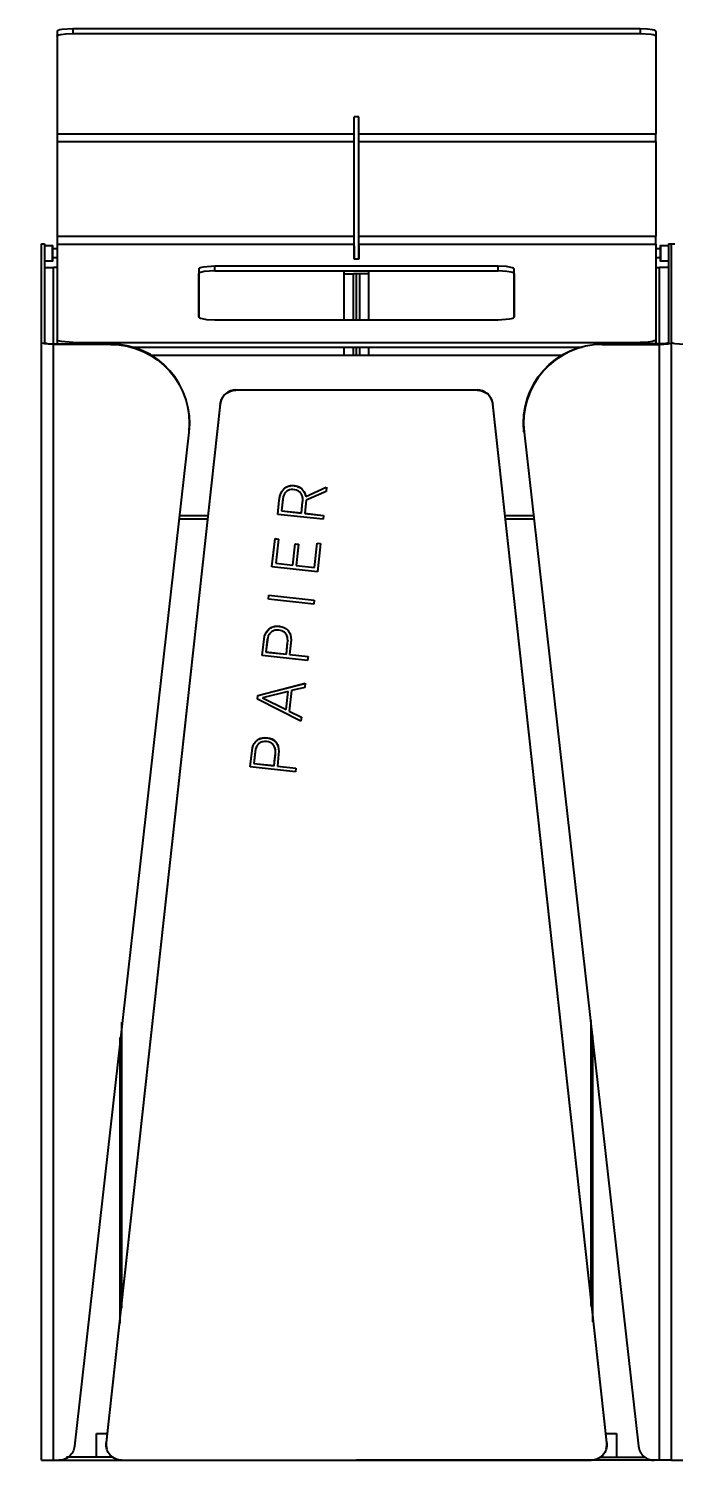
# Model space of a CAD drawing. Header units: millimetres. Extents: x 10782 to 23587, y 24555 to 29687.
# Drawn here: x 21208 to 21617, y 27633 to 28547 of the extents above; entities that cross this region are included whole.
import ezdxf

# ---------------------------------------------------------------- set-up
doc = ezdxf.new("R2010")
doc.units = ezdxf.units.MM
doc.header["$LTSCALE"] = 3
doc.layers.add('DomyÅ›lny', color=7, linetype='Continuous')
doc.styles.get("Standard").update_dxf_attribs({"font": 'arial.ttf'})
doc.dimstyles.new('MATEUSZ', dxfattribs={"dimtxt": 35, "dimasz": 16, "dimexe": 0.18, "dimexo": 0.0625, "dimgap": 0.09, "dimtad": 0, "dimdec": 0, "dimdsep": 46, "dimtxsty": 'Standard', "dimblk": 'DOT', "dimcen": 0.09, "dimse1": 1, "dimse2": 1, "dimadec": 0, "dimazin": 0, "dimtfac": 1, "dimtdec": 0, "dimtofl": 0, "dimtmove": 0, "dimatfit": 3, "dimfxl": 1, "dimtolj": 1, "dimtzin": 0, "dimlwd": 9, "dimlwe": 9, "dimarcsym": 0})

# ---------------------------------------------------------------- blocks, each defined once
blk = doc.blocks.new('_Dot')
at = {"color": 0, "linetype": 'ByBlock', "lineweight": -2}
blk.add_line((-0.5, 0), (-1, 0), dxfattribs=at)
at = {"color": 0, "linetype": 'ByBlock', "const_width": 0.5}
blk.add_lwpolyline([(-0.25, 0, 1), (0.25, 0, 1)], format="xyb", close=True, dxfattribs=at)
blk = doc.blocks.new('*D68')
at = {"color": 0, "lineweight": 9, "transparency": 16777216}
for p, q in [((21231.55, 27391.24), (22162.96, 27391.24)), ((23199.55, 27391.24), (22268.14, 27391.24))]:
    blk.add_line(p, q, dxfattribs=at)
at = {"layer": 'Defpoints', "color": 0, "transparency": 16777216}
for p in [(21215.55, 27637.16), (23215.55, 27637.16), (23215.55, 27391.24)]:
    blk.add_point(p, dxfattribs=at)
at = {"color": 0, "lineweight": 9, "transparency": 16777216, "xscale": 16, "yscale": 16, "zscale": 16, "rotation": 180}
blk.add_blockref('_Dot', (21215.55, 27391.24), dxfattribs=at)
at = {"color": 0, "lineweight": 9, "transparency": 16777216, "xscale": 16, "yscale": 16, "zscale": 16}
blk.add_blockref('_Dot', (23215.55, 27391.24), dxfattribs=at)
at = {"color": 0, "transparency": 16777216, "insert": (22215.55, 27391.24), "char_height": 35, "attachment_point": 5}
blk.add_mtext('\\A1;2000', dxfattribs=at)
blk = doc.blocks.new('*D69')
at = {"color": 0, "lineweight": 9, "transparency": 16777216}
for p, q in [((21231.55, 27500.17), (21379.86, 27500.17)), ((21600.34, 27500.17), (21452.03, 27500.17))]:
    blk.add_line(p, q, dxfattribs=at)
at = {"layer": 'Defpoints', "color": 0, "transparency": 16777216}
for p in [(21215.55, 27637.16), (21616.34, 27637.16), (21616.34, 27500.17)]:
    blk.add_point(p, dxfattribs=at)
at = {"color": 0, "lineweight": 9, "transparency": 16777216, "xscale": 16, "yscale": 16, "zscale": 16, "rotation": 180}
blk.add_blockref('_Dot', (21215.55, 27500.17), dxfattribs=at)
at = {"color": 0, "lineweight": 9, "transparency": 16777216, "xscale": 16, "yscale": 16, "zscale": 16}
blk.add_blockref('_Dot', (21616.34, 27500.17), dxfattribs=at)
at = {"color": 0, "transparency": 16777216, "insert": (21415.94, 27500.17), "char_height": 35, "attachment_point": 5}
blk.add_mtext('\\A1;401', dxfattribs=at)

msp = doc.modelspace()

# ---------------------------------------------------------------- linework, layer by layer
at = {"layer": 'DomyÅ›lny'}
for p, q in [((21225.55, 28544.86), (21225.55, 28541.9)), ((21225.55, 28541.9), (21225.55, 28479.85)), ((21595.55, 28546.55), (21235.55, 28546.55)), ((21235.55, 28546.55), (21235.55, 28543.59)), ((21235.55, 28543.59), (21595.55, 28543.59)), ((21595.55, 28546.55), (21595.55, 28543.59)), ((21605.55, 28544.86), (21605.55, 28541.9)), ((21605.55, 28541.9), (21605.55, 28479.85)), ((21417.05, 28490.52), (21414.05, 28490.52)), ((21414.05, 28400.11), (21414.05, 28490.52)), ((21417.05, 28400.11), (21417.05, 28490.52)), ((21225.55, 28479.85), (21414.05, 28479.85)), ((21225.55, 28474.9), (21225.55, 28414.73)), ((21225.55, 28474.9), (21414.05, 28474.9)), ((21417.05, 28479.85), (21605.55, 28479.85)), ((21417.05, 28474.9), (21605.55, 28474.9)), ((21605.55, 28474.9), (21605.55, 28414.73)), ((21225.55, 28414.73), (21414.05, 28414.73)), ((21417.05, 28414.73), (21605.55, 28414.73)), ((21215.55, 28410), (21217.55, 28410)), ((21215.55, 28347.28), (21215.55, 28409.92)), ((21215.55, 28409.92), (21217.55, 28409.92)), ((21217.55, 28409.92), (21217.55, 28347.28)), ((21217.55, 28408.93), (21222.55, 28408.93)), ((21222.4, 28406.93), (21225.55, 28406.93)), ((21225.55, 28409.78), (21225.55, 28348.97)), ((21225.55, 28409.78), (21414.05, 28409.78)), ((21414.05, 28408.58), (21414.05, 28400.11)), ((21417.05, 28409.78), (21605.55, 28409.78)), ((21417.05, 28408.58), (21417.05, 28400.11)), ((21605.55, 28409.78), (21605.55, 28348.97)), ((21605.55, 28406.93), (21608.94, 28406.93)), ((21608.55, 28408.93), (21613.55, 28408.93)), ((21613.55, 28410), (21615.55, 28410)), ((21613.55, 28409.92), (21613.55, 28347.28)), ((21613.55, 28409.92), (21615.55, 28409.92)), ((21615.55, 28410), (21617.55, 28410)), ((21615.55, 28347.28), (21615.55, 28409.92)), ((21615.55, 28347.28), (21615.55, 28409.92)), ((21615.55, 28409.92), (21617.55, 28409.92)), ((21222.55, 28398.93), (21217.55, 28398.93)), ((21225.55, 28400.93), (21222.55, 28400.93)), ((21223.31, 28345.95), (21223.31, 28394.93)), ((21225.55, 28394.93), (21223.31, 28394.93)), ((21315.55, 28393.98), (21315.55, 28363.42)), ((21505.55, 28395.67), (21325.55, 28395.67)), ((21325.55, 28392.72), (21325.55, 28395.67)), ((21325.55, 28392.72), (21505.55, 28392.72)), ((21417.05, 28400.11), (21414.05, 28400.11)), ((21505.55, 28392.72), (21505.55, 28395.67)), ((21515.55, 28363.42), (21515.55, 28393.98)), ((21608.55, 28400.93), (21605.55, 28400.93)), ((21605.55, 28394.93), (21607.79, 28394.93)), ((21607.79, 28345.95), (21607.79, 28394.93)), ((21613.55, 28398.93), (21608.55, 28398.93)), ((21315.55, 28363.42), (21315.55, 28391.02)), ((21407.79, 28390.93), (21407.79, 28391.93)), ((21407.79, 28361.72), (21407.79, 28390.93)), ((21415.55, 28390.93), (21413.55, 28390.93)), ((21413.55, 28361.72), (21413.55, 28390.93)), ((21415.55, 28361.72), (21415.55, 28390.93)), ((21415.55, 28361.72), (21415.55, 28390.93)), ((21417.55, 28390.93), (21415.55, 28390.93)), ((21417.55, 28361.72), (21417.55, 28390.93)), ((21423.31, 28390.93), (21423.31, 28391.93)), ((21423.31, 28361.72), (21423.31, 28390.93)), ((21515.55, 28391.02), (21515.55, 28363.42)), ((21325.55, 28361.72), (21505.55, 28361.72)), ((21215.55, 27637.16), (21215.55, 28347.28)), ((21225.55, 28348.97), (21225.55, 28346.02)), ((21235.55, 28347.28), (21235.55, 28345.95)), ((21235.55, 28347.28), (21595.55, 28347.28)), ((21595.55, 28347.28), (21595.55, 28345.95)), ((21605.55, 28348.97), (21605.55, 28346.02)), ((21615.55, 27637.16), (21615.55, 28347.28)), ((21223.31, 28346.3), (21259.67, 28346.3)), ((21259.63, 28345.95), (21223.31, 28345.95)), ((21223.31, 27637.16), (21223.31, 28345.95)), ((21259.63, 28345.95), (21259.67, 28346.3)), ((21272.29, 28344.32), (21558.81, 28344.32)), ((21284.74, 28339.16), (21546.35, 28339.16)), ((21284.74, 28339.16), (21546.35, 28339.16)), ((21407.79, 28339.16), (21407.79, 28344.32)), ((21413.55, 28339.16), (21413.55, 28344.32)), ((21415.55, 28339.16), (21415.55, 28344.32)), ((21415.55, 28339.16), (21415.55, 28344.32)), ((21417.55, 28339.16), (21417.55, 28344.32)), ((21423.31, 28339.16), (21423.31, 28344.32)), ((21607.79, 28346.3), (21571.42, 28346.3)), ((21571.46, 28345.95), (21571.42, 28346.3)), ((21571.46, 28345.95), (21607.79, 28345.95)), ((21607.79, 27637.16), (21607.79, 28345.95)), ((21492.11, 28316.95), (21338.98, 28316.95)), ((21329.04, 28308.19), (21256.74, 27648.36)), ((21329.04, 28308.06), (21256.74, 27648.23)), ((21329.04, 28308.06), (21329.04, 28308.19)), ((21574.35, 27648.36), (21502.05, 28308.19)), ((21502.05, 28308.06), (21502.05, 28308.19)), ((21574.35, 27648.23), (21502.05, 28308.06)), ((21309.22, 28290.24), (21236.55, 27646.04)), ((21309.22, 28290.24), (21309.26, 28290.58)), ((21521.87, 28290.24), (21521.83, 28290.58)), ((21521.87, 28290.24), (21594.55, 27646.04)), ((21383.3, 28249.51), (21396.33, 28255.36)), ((21383.3, 28249.44), (21396.33, 28255.3)), ((21396.59, 28255.33), (21396.31, 28252.75)), ((21396.59, 28255.27), (21396.31, 28252.68)), ((21396.59, 28255.33), (21396.59, 28255.27)), ((21383.55, 28247.1), (21382.64, 28238.75)), ((21383.55, 28247.04), (21382.64, 28238.69)), ((21383.3, 28249.51), (21383.3, 28249.44)), ((21396.31, 28252.68), (21383.55, 28247.04)), ((21321.27, 28237.16), (21303.24, 28237.16)), ((21394.36, 28234.93), (21365.55, 28238.07)), ((21367.9, 28240.36), (21380.56, 28238.98)), ((21367.9, 28240.29), (21380.56, 28238.91)), ((21382.64, 28238.75), (21394.63, 28237.44)), ((21382.64, 28238.69), (21394.63, 28237.38)), ((21394.63, 28237.44), (21394.36, 28234.99)), ((21394.63, 28237.38), (21394.36, 28234.93)), ((21527.86, 28237.16), (21509.82, 28237.16)), ((21303.01, 28235.16), (21321.03, 28235.16)), ((21510.06, 28235.16), (21528.08, 28235.16)), ((21361.9, 28204.84), (21363.85, 28222.64)), ((21361.9, 28204.78), (21363.85, 28222.57)), ((21363.85, 28222.64), (21365.93, 28222.41)), ((21363.85, 28222.57), (21365.93, 28222.34)), ((21365.93, 28222.41), (21364.25, 28207.05)), ((21365.93, 28222.34), (21364.25, 28206.98)), ((21365.93, 28222.41), (21365.93, 28222.34)), ((21375.11, 28205.86), (21376.58, 28219.31)), ((21375.11, 28205.8), (21376.58, 28219.24)), ((21376.58, 28219.31), (21378.64, 28219.08)), ((21376.58, 28219.24), (21378.64, 28219.02)), ((21378.64, 28219.08), (21377.17, 28205.64)), ((21378.64, 28219.02), (21377.17, 28205.57)), ((21388.92, 28204.35), (21390.62, 28219.82)), ((21388.92, 28204.29), (21390.62, 28219.75)), ((21390.62, 28219.82), (21392.67, 28219.59)), ((21390.62, 28219.75), (21392.67, 28219.53)), ((21392.67, 28219.59), (21390.71, 28201.7)), ((21392.67, 28219.53), (21390.71, 28201.64)), ((21390.71, 28201.64), (21361.9, 28204.78)), ((21364.25, 28207.05), (21375.11, 28205.86)), ((21364.25, 28206.98), (21375.11, 28205.8)), ((21377.17, 28205.64), (21388.92, 28204.35)), ((21377.17, 28205.57), (21388.92, 28204.29)), ((21388.92, 28204.35), (21388.92, 28204.29)), ((21359.65, 28184.27), (21359.91, 28186.7)), ((21359.65, 28184.2), (21359.91, 28186.63)), ((21388.46, 28181.06), (21359.65, 28184.2)), ((21359.91, 28186.7), (21388.73, 28183.55)), ((21359.91, 28186.63), (21388.73, 28183.49)), ((21388.73, 28183.55), (21388.46, 28181.12)), ((21388.73, 28183.49), (21388.46, 28181.06)), ((21371.9, 28158.05), (21371.9, 28157.98)), ((21384.54, 28145.28), (21355.73, 28148.42)), ((21358.07, 28150.69), (21371.01, 28149.28)), ((21358.07, 28150.62), (21371.01, 28149.21)), ((21373.07, 28149.05), (21384.81, 28147.77)), ((21373.07, 28148.99), (21384.81, 28147.71)), ((21384.81, 28147.77), (21384.54, 28145.34)), ((21384.81, 28147.71), (21384.54, 28145.28)), ((21352.94, 28123.03), (21382.94, 28130.77)), ((21352.94, 28122.97), (21382.94, 28130.71)), ((21382.67, 28128.18), (21374.26, 28126.08)), ((21382.94, 28130.77), (21382.67, 28128.24)), ((21382.94, 28130.71), (21382.67, 28128.18)), ((21352.68, 28120.72), (21352.94, 28123.03)), ((21352.68, 28120.66), (21352.94, 28122.97)), ((21380.3, 28106.63), (21352.68, 28120.66)), ((21372.1, 28125.53), (21355.78, 28121.48)), ((21355.78, 28121.54), (21370.84, 28114.07)), ((21355.78, 28121.48), (21370.84, 28114)), ((21370.84, 28114.07), (21372.1, 28125.6)), ((21370.84, 28114), (21372.1, 28125.53)), ((21374.26, 28126.14), (21372.83, 28113.09)), ((21374.26, 28126.08), (21372.83, 28113.02)), ((21372.83, 28113.09), (21380.58, 28109.25)), ((21372.83, 28113.02), (21380.58, 28109.18)), ((21380.58, 28109.25), (21380.3, 28106.7)), ((21380.58, 28109.18), (21380.3, 28106.63)), ((21380.58, 28109.25), (21380.58, 28109.18)), ((21380.3, 28106.7), (21380.3, 28106.63)), ((21364.14, 28087.19), (21364.14, 28087.13)), ((21376.78, 28074.43), (21347.96, 28077.57)), ((21350.31, 28079.84), (21363.25, 28078.43)), ((21350.31, 28079.77), (21363.25, 28078.36)), ((21365.31, 28078.2), (21377.04, 28076.92)), ((21365.31, 28078.14), (21377.04, 28076.86)), ((21377.04, 28076.92), (21376.78, 28074.49)), ((21377.04, 28076.86), (21376.78, 28074.43)), ((21266.55, 27733.88), (21266.55, 27915.4)), ((21564.55, 27734.97), (21564.55, 27916.49)), ((21265.55, 27724.12), (21265.55, 27905.64)), ((21565.55, 27725.2), (21565.55, 27906.72)), ((21250.55, 27639.16), (21250.55, 27654.16)), ((21250.55, 27654.16), (21257.39, 27654.16)), ((21573.7, 27654.16), (21580.55, 27654.16)), ((21580.55, 27654.16), (21580.55, 27639.16)), ((21223.31, 27637.16), (21226.61, 27637.16)), ((21226.52, 27637.16), (21415.55, 27637.16)), ((21260.68, 27639.16), (21231.44, 27639.16)), ((21266.68, 27637.16), (21564.41, 27637.16)), ((21604.57, 27637.16), (21415.55, 27637.16)), ((21570.42, 27639.16), (21598.48, 27639.16)), ((21607.79, 27637.16), (21604.48, 27637.16))]:
    msp.add_line(p, q, dxfattribs=at)
for points in [[(21235.55, 28546.55, 0), (21228.47, 28546.05, 0), (21227.18, 28545.78, 0), (21226.25, 28545.48, 0), (21225.93, 28545.32, 0), (21225.81, 28545.24, 0), (21225.71, 28545.16, 0), (21225.64, 28545.09, 0), (21225.61, 28545.05, 0), (21225.59, 28545.01, 0), (21225.57, 28544.97, 0), (21225.56, 28544.93, 0), (21225.55, 28544.89, 0), (21225.55, 28544.86, 0)], [(21225.55, 28541.9, 0), (21225.55, 28541.94, 0), (21225.56, 28541.97, 0), (21225.57, 28542.01, 0), (21225.59, 28542.05, 0), (21225.61, 28542.09, 0), (21225.64, 28542.13, 0), (21225.71, 28542.21, 0), (21225.81, 28542.29, 0), (21225.93, 28542.36, 0), (21226.25, 28542.52, 0), (21226.66, 28542.68, 0), (21227.78, 28542.97, 0), (21230.95, 28543.4, 0), (21235.55, 28543.59, 0)], [(21605.55, 28544.86, 0), (21605.54, 28544.89, 0), (21605.54, 28544.93, 0), (21605.52, 28544.97, 0), (21605.51, 28545.01, 0), (21605.48, 28545.05, 0), (21605.45, 28545.09, 0), (21605.38, 28545.16, 0), (21605.28, 28545.24, 0), (21605.16, 28545.32, 0), (21604.84, 28545.48, 0), (21604.43, 28545.63, 0), (21603.31, 28545.92, 0), (21600.14, 28546.36, 0), (21595.55, 28546.55, 0)], [(21595.55, 28543.59, 0), (21602.62, 28543.1, 0), (21603.92, 28542.83, 0), (21604.84, 28542.52, 0), (21605.16, 28542.36, 0), (21605.28, 28542.29, 0), (21605.38, 28542.21, 0), (21605.45, 28542.13, 0), (21605.48, 28542.09, 0), (21605.51, 28542.05, 0), (21605.52, 28542.01, 0), (21605.54, 28541.97, 0), (21605.54, 28541.94, 0), (21605.55, 28541.9, 0)], [(21225.55, 28479.85, 0), (21225.55, 28479.64, 0), (21225.55, 28478.78, 0), (21225.55, 28474.9, 0)], [(21605.55, 28474.9, 0), (21605.55, 28479.85, 0)], [(21225.55, 28414.73, 0), (21225.55, 28409.78, 0)], [(21605.55, 28409.78, 0), (21605.55, 28409.99, 0), (21605.55, 28410.85, 0), (21605.55, 28414.73, 0)], [(21222.55, 28404.27, 0), (21222.55, 28407.7, 0), (21222.55, 28408.68, 0), (21222.55, 28408.89, 0), (21222.55, 28408.93, 0), (21222.55, 28408.93, 0), (21222.55, 28408.93, 0), (21222.55, 28408.93, 0), (21222.55, 28408.93, 0), (21222.55, 28408.93, 0), (21222.55, 28408.93, 0), (21222.55, 28408.93, 0), (21222.55, 28408.93, 0), (21222.55, 28408.93, 0), (21222.55, 28408.93, 0), (21222.55, 28408.93, 0), (21222.55, 28408.93, 0), (21222.55, 28408.93, 0), (21222.55, 28408.93, 0), (21222.55, 28408.93, 0), (21222.55, 28408.93, 0), (21222.55, 28408.93, 0), (21222.55, 28408.92, 0), (21222.55, 28408.89, 0), (21222.55, 28408.79, 0), (21222.55, 28408.33, 0), (21222.55, 28399.77, 0), (21222.55, 28398.94, 0), (21222.55, 28398.93, 0), (21222.55, 28398.93, 0), (21222.55, 28398.93, 0), (21222.55, 28398.93, 0), (21222.55, 28398.93, 0), (21222.55, 28398.93, 0), (21222.55, 28398.93, 0), (21222.55, 28398.93, 0), (21222.55, 28398.93, 0), (21222.55, 28398.93, 0), (21222.55, 28398.93, 0), (21222.55, 28398.93, 0), (21222.55, 28398.93, 0), (21222.55, 28398.93, 0), (21222.55, 28398.93, 0), (21222.55, 28398.94, 0), (21222.55, 28398.96, 0), (21222.55, 28399.07, 0), (21222.55, 28399.53, 0), (21222.55, 28403.93, 0)], [(21222.55, 28406.93, 0), (21222.55, 28406.93, 0), (21222.55, 28406.93, 0), (21222.55, 28406.93, 0), (21222.55, 28406.93, 0), (21222.55, 28406.93, 0), (21222.55, 28406.93, 0), (21222.55, 28406.93, 0), (21222.55, 28406.93, 0), (21222.55, 28406.93, 0), (21222.55, 28406.93, 0), (21222.55, 28406.92, 0), (21222.55, 28406.91, 0), (21222.55, 28406.84, 0), (21222.55, 28406.56, 0), (21222.55, 28400.93, 0)], [(21217.55, 28394.93, 0), (21217.55, 28394.93, 0), (21217.55, 28394.93, 0), (21217.55, 28394.93, 0), (21217.55, 28394.93, 0), (21217.55, 28394.93, 0), (21217.55, 28394.93, 0), (21217.55, 28394.93, 0), (21217.55, 28394.93, 0), (21217.55, 28394.93, 0), (21217.55, 28394.93, 0), (21217.56, 28394.93, 0), (21217.59, 28394.93, 0), (21217.74, 28394.93, 0), (21219.21, 28394.93, 0), (21223.31, 28394.93, 0)], [(21325.55, 28395.67, 0), (21318.47, 28395.18, 0), (21317.23, 28394.92, 0), (21316.31, 28394.63, 0), (21315.98, 28394.47, 0), (21315.85, 28394.39, 0), (21315.74, 28394.31, 0), (21315.65, 28394.23, 0), (21315.62, 28394.18, 0), (21315.59, 28394.14, 0), (21315.57, 28394.1, 0), (21315.56, 28394.06, 0), (21315.55, 28394.02, 0), (21315.55, 28393.98, 0)], [(21325.55, 28392.72, 0), (21318.75, 28392.27, 0), (21317.41, 28392.01, 0), (21316.39, 28391.7, 0), (21316.03, 28391.54, 0), (21315.88, 28391.46, 0), (21315.76, 28391.37, 0), (21315.67, 28391.29, 0), (21315.63, 28391.24, 0), (21315.6, 28391.2, 0), (21315.58, 28391.15, 0), (21315.56, 28391.11, 0), (21315.55, 28391.06, 0), (21315.55, 28391.02, 0)], [(21515.55, 28393.98, 0), (21515.54, 28394.02, 0), (21515.53, 28394.06, 0), (21515.52, 28394.1, 0), (21515.5, 28394.14, 0), (21515.47, 28394.18, 0), (21515.44, 28394.23, 0), (21515.35, 28394.31, 0), (21515.25, 28394.39, 0), (21514.96, 28394.55, 0), (21514.58, 28394.7, 0), (21513.58, 28394.99, 0), (21510.68, 28395.43, 0), (21505.55, 28395.67, 0)], [(21515.55, 28391.02, 0), (21515.54, 28391.06, 0), (21515.53, 28391.1, 0), (21515.52, 28391.14, 0), (21515.5, 28391.18, 0), (21515.48, 28391.22, 0), (21515.45, 28391.26, 0), (21515.37, 28391.33, 0), (21515.28, 28391.41, 0), (21515.02, 28391.57, 0), (21514.67, 28391.71, 0), (21513.74, 28391.99, 0), (21510.98, 28392.45, 0), (21505.55, 28392.72, 0)], [(21613.55, 28394.93, 0), (21613.55, 28394.93, 0), (21613.55, 28394.93, 0), (21613.55, 28394.93, 0), (21613.55, 28394.93, 0), (21613.55, 28394.93, 0), (21613.55, 28394.93, 0), (21613.55, 28394.93, 0), (21613.55, 28394.93, 0), (21613.55, 28394.93, 0), (21613.54, 28394.93, 0), (21613.54, 28394.93, 0), (21613.5, 28394.93, 0), (21613.35, 28394.93, 0), (21611.89, 28394.93, 0), (21607.79, 28394.93, 0)], [(21407.79, 28390.93, 0), (21413.55, 28390.93, 0)], [(21423.31, 28390.93, 0), (21417.55, 28390.93, 0)], [(21315.55, 28363.42, 0), (21315.55, 28363.38, 0), (21315.56, 28363.33, 0), (21315.57, 28363.29, 0), (21315.59, 28363.25, 0), (21315.62, 28363.21, 0), (21315.65, 28363.17, 0), (21315.74, 28363.09, 0), (21315.85, 28363.01, 0), (21316.13, 28362.85, 0), (21316.51, 28362.69, 0), (21317.52, 28362.41, 0), (21320.41, 28361.96, 0), (21325.55, 28361.72, 0)], [(21505.55, 28361.72, 0), (21512.62, 28362.22, 0), (21513.86, 28362.47, 0), (21514.78, 28362.77, 0), (21515.11, 28362.92, 0), (21515.25, 28363.01, 0), (21515.35, 28363.09, 0), (21515.44, 28363.17, 0), (21515.47, 28363.21, 0), (21515.5, 28363.25, 0), (21515.52, 28363.29, 0), (21515.53, 28363.33, 0), (21515.54, 28363.38, 0), (21515.55, 28363.42, 0)], [(21223.31, 28345.95, 0), (21217.74, 28346.35, 0), (21216.8, 28346.56, 0), (21216.11, 28346.78, 0), (21215.87, 28346.9, 0), (21215.77, 28346.96, 0), (21215.69, 28347.02, 0), (21215.63, 28347.08, 0), (21215.6, 28347.12, 0), (21215.58, 28347.15, 0), (21215.57, 28347.18, 0), (21215.56, 28347.21, 0), (21215.55, 28347.24, 0), (21215.55, 28347.28, 0)], [(21217.55, 28347.28, 0), (21217.55, 28347.25, 0), (21217.56, 28347.23, 0), (21217.56, 28347.2, 0), (21217.58, 28347.18, 0), (21217.6, 28347.15, 0), (21217.64, 28347.1, 0), (21217.7, 28347.05, 0), (21217.77, 28347.01, 0), (21217.96, 28346.91, 0), (21218.49, 28346.74, 0), (21220.06, 28346.47, 0), (21223.31, 28346.3, 0)], [(21235.55, 28347.28, 0), (21228.39, 28347.79, 0), (21227.17, 28348.05, 0), (21226.28, 28348.34, 0), (21225.96, 28348.49, 0), (21225.84, 28348.57, 0), (21225.73, 28348.65, 0), (21225.65, 28348.73, 0), (21225.62, 28348.77, 0), (21225.59, 28348.81, 0), (21225.57, 28348.85, 0), (21225.56, 28348.89, 0), (21225.55, 28348.93, 0), (21225.55, 28348.97, 0)], [(21605.55, 28348.97, 0), (21605.54, 28348.93, 0), (21605.53, 28348.89, 0), (21605.52, 28348.85, 0), (21605.49, 28348.8, 0), (21605.46, 28348.76, 0), (21605.43, 28348.72, 0), (21605.34, 28348.63, 0), (21605.23, 28348.55, 0), (21604.93, 28348.39, 0), (21604.54, 28348.23, 0), (21603.51, 28347.95, 0), (21600.6, 28347.51, 0), (21595.55, 28347.28, 0)], [(21607.79, 28345.95, 0), (21613.35, 28346.35, 0), (21614.29, 28346.56, 0), (21614.98, 28346.78, 0), (21615.23, 28346.9, 0), (21615.33, 28346.96, 0), (21615.4, 28347.02, 0), (21615.47, 28347.08, 0), (21615.49, 28347.12, 0), (21615.51, 28347.15, 0), (21615.53, 28347.18, 0), (21615.54, 28347.21, 0), (21615.54, 28347.24, 0), (21615.55, 28347.28, 0)], [(21613.55, 28347.28, 0), (21613.55, 28347.25, 0), (21613.54, 28347.23, 0), (21613.53, 28347.2, 0), (21613.52, 28347.18, 0), (21613.5, 28347.15, 0), (21613.45, 28347.1, 0), (21613.39, 28347.05, 0), (21613.32, 28347.01, 0), (21613.13, 28346.91, 0), (21612.61, 28346.74, 0), (21611.03, 28346.47, 0), (21607.79, 28346.3, 0)], [(21623.31, 28345.95, 0), (21617.74, 28346.35, 0), (21616.8, 28346.56, 0), (21616.11, 28346.78, 0), (21615.87, 28346.9, 0), (21615.77, 28346.96, 0), (21615.69, 28347.02, 0), (21615.63, 28347.08, 0), (21615.6, 28347.12, 0), (21615.58, 28347.15, 0), (21615.57, 28347.18, 0), (21615.56, 28347.21, 0), (21615.55, 28347.24, 0), (21615.55, 28347.28, 0)], [(21259.63, 28345.95, 0), (21264.97, 28345.66, 0), (21270.21, 28344.82, 0), (21275.34, 28343.41, 0), (21280.23, 28341.5, 0), (21284.9, 28339.07, 0), (21289.24, 28336.2, 0), (21293.27, 28332.89, 0), (21296.91, 28329.18, 0), (21300.21, 28325.05, 0), (21303.06, 28320.57, 0), (21305.41, 28315.84, 0), (21307.25, 28310.9, 0), (21308.55, 28305.83, 0), (21309.31, 28300.67, 0), (21309.54, 28295.47, 0), (21309.22, 28290.24, 0)], [(21309.26, 28290.58, 0), (21309.57, 28295.9, 0), (21309.33, 28301.2, 0), (21308.53, 28306.44, 0), (21307.2, 28311.52, 0), (21305.34, 28316.42, 0), (21303.01, 28321.08, 0), (21300.19, 28325.46, 0), (21296.95, 28329.53, 0), (21293.24, 28333.29, 0), (21289.13, 28336.65, 0), (21284.7, 28339.55, 0), (21280, 28341.96, 0), (21275.11, 28343.84, 0), (21270.06, 28345.2, 0), (21264.92, 28346.02, 0), (21259.67, 28346.3, 0)], [(21521.83, 28290.58, 0), (21521.52, 28295.9, 0), (21521.76, 28301.2, 0), (21522.56, 28306.44, 0), (21523.9, 28311.52, 0), (21525.75, 28316.42, 0), (21528.09, 28321.08, 0), (21530.9, 28325.46, 0), (21534.14, 28329.53, 0), (21537.85, 28333.29, 0), (21541.97, 28336.65, 0), (21546.39, 28339.55, 0), (21551.09, 28341.96, 0), (21555.98, 28343.84, 0), (21561.03, 28345.2, 0), (21566.18, 28346.02, 0), (21571.42, 28346.3, 0)], [(21571.46, 28345.95, 0), (21566.12, 28345.66, 0), (21560.88, 28344.82, 0), (21555.76, 28343.41, 0), (21550.86, 28341.5, 0), (21546.2, 28339.07, 0), (21541.85, 28336.2, 0), (21537.83, 28332.89, 0), (21534.18, 28329.18, 0), (21530.88, 28325.05, 0), (21528.03, 28320.57, 0), (21525.68, 28315.84, 0), (21523.85, 28310.9, 0), (21522.55, 28305.83, 0), (21521.78, 28300.67, 0), (21521.56, 28295.47, 0), (21521.87, 28290.24, 0)], [(21338.98, 28317.08, 0), (21337.27, 28316.93, 0), (21336.4, 28316.74, 0), (21335.53, 28316.47, 0), (21334.67, 28316.11, 0), (21333.84, 28315.66, 0), (21333.05, 28315.13, 0), (21332.31, 28314.53, 0), (21331.63, 28313.86, 0), (21331.02, 28313.13, 0), (21330.48, 28312.36, 0), (21330.03, 28311.55, 0), (21329.66, 28310.71, 0), (21329.38, 28309.87, 0), (21329.17, 28309.02, 0), (21329.04, 28308.19, 0)], [(21329.04, 28308.06, 0), (21329.38, 28309.74, 0), (21329.66, 28310.58, 0), (21330.03, 28311.42, 0), (21330.48, 28312.23, 0), (21331.02, 28313.01, 0), (21331.63, 28313.73, 0), (21332.31, 28314.4, 0), (21333.05, 28315, 0), (21333.84, 28315.53, 0), (21334.67, 28315.98, 0), (21335.53, 28316.34, 0), (21336.4, 28316.61, 0), (21337.27, 28316.8, 0), (21338.98, 28316.95, 0)], [(21502.05, 28308.19, 0), (21501.72, 28309.87, 0), (21501.43, 28310.71, 0), (21501.06, 28311.55, 0), (21500.61, 28312.36, 0), (21500.08, 28313.13, 0), (21499.47, 28313.86, 0), (21498.79, 28314.53, 0), (21498.04, 28315.13, 0), (21497.25, 28315.66, 0), (21496.42, 28316.11, 0), (21495.57, 28316.47, 0), (21494.69, 28316.74, 0), (21493.82, 28316.93, 0), (21492.11, 28317.08, 0)], [(21492.11, 28316.95, 0), (21493.82, 28316.8, 0), (21494.69, 28316.61, 0), (21495.57, 28316.34, 0), (21496.42, 28315.98, 0), (21497.25, 28315.53, 0), (21498.04, 28315, 0), (21498.79, 28314.4, 0), (21499.47, 28313.73, 0), (21500.08, 28313.01, 0), (21500.61, 28312.23, 0), (21501.06, 28311.42, 0), (21501.43, 28310.58, 0), (21501.72, 28309.74, 0), (21501.92, 28308.89, 0), (21502.05, 28308.06, 0)], [(21365.55, 28238.14, 0), (21366.53, 28247.07, 0), (21366.92, 28249.52, 0), (21367.25, 28250.65, 0), (21367.66, 28251.69, 0), (21368.15, 28252.63, 0), (21368.73, 28253.47, 0), (21369.39, 28254.22, 0), (21370.13, 28254.87, 0), (21370.94, 28255.41, 0), (21371.8, 28255.83, 0), (21372.73, 28256.14, 0), (21373.73, 28256.32, 0), (21374.78, 28256.39, 0), (21375.9, 28256.35, 0), (21377.01, 28256.19, 0), (21378.05, 28255.9, 0), (21379.03, 28255.48, 0), (21379.93, 28254.93, 0), (21380.76, 28254.25, 0), (21381.51, 28253.46, 0), (21382.13, 28252.6, 0), (21382.64, 28251.65, 0), (21383.03, 28250.62, 0), (21383.3, 28249.51, 0)], [(21365.55, 28238.07, 0), (21366.53, 28247, 0), (21366.92, 28249.46, 0), (21367.25, 28250.59, 0), (21367.66, 28251.62, 0), (21368.15, 28252.56, 0), (21368.73, 28253.41, 0), (21369.39, 28254.16, 0), (21370.13, 28254.81, 0), (21370.94, 28255.35, 0), (21371.8, 28255.77, 0), (21372.73, 28256.07, 0), (21373.73, 28256.26, 0), (21374.78, 28256.33, 0), (21375.9, 28256.28, 0), (21377.01, 28256.12, 0), (21378.05, 28255.83, 0), (21379.03, 28255.41, 0), (21379.93, 28254.86, 0), (21380.76, 28254.19, 0), (21381.51, 28253.4, 0), (21382.13, 28252.53, 0), (21382.64, 28251.58, 0), (21383.03, 28250.55, 0), (21383.3, 28249.44, 0)], [(21380.56, 28238.91, 0), (21381.07, 28243.52, 0), (21381.32, 28245.83, 0), (21381.43, 28247.04, 0), (21381.4, 28248.24, 0), (21381.2, 28249.35, 0), (21380.83, 28250.36, 0), (21380.59, 28250.84, 0), (21380.3, 28251.29, 0), (21379.62, 28252.11, 0), (21379.23, 28252.46, 0), (21378.82, 28252.77, 0), (21378.39, 28253.04, 0), (21377.92, 28253.28, 0), (21377.43, 28253.47, 0), (21376.36, 28253.74, 0), (21375.2, 28253.86, 0), (21374.09, 28253.82, 0), (21373.07, 28253.61, 0), (21372.59, 28253.45, 0), (21372.14, 28253.25, 0), (21371.71, 28253, 0), (21371.3, 28252.71, 0), (21370.92, 28252.39, 0), (21370.56, 28252.02, 0), (21369.93, 28251.19, 0), (21369.42, 28250.23, 0), (21369.02, 28249.13, 0), (21368.75, 28247.89, 0), (21367.9, 28240.29, 0)], [(21369, 28249.1, 0), (21367.9, 28240.36, 0)], [(21380.56, 28238.98, 0), (21381.14, 28244.22, 0), (21381.42, 28246.89, 0), (21381.4, 28248.26, 0), (21381.31, 28248.9, 0), (21381.17, 28249.52, 0)], [(21355.73, 28148.49, 0), (21357.25, 28160.66, 0), (21357.75, 28162.09, 0), (21358.41, 28163.35, 0), (21359.23, 28164.46, 0), (21360.2, 28165.39, 0), (21360.73, 28165.79, 0), (21361.29, 28166.13, 0), (21361.88, 28166.42, 0), (21362.5, 28166.66, 0), (21363.81, 28166.98, 0), (21365.22, 28167.09, 0), (21366.75, 28166.98, 0), (21368.22, 28166.69, 0), (21369.52, 28166.23, 0), (21370.67, 28165.6, 0), (21371.18, 28165.21, 0), (21371.65, 28164.79, 0), (21372.09, 28164.32, 0), (21372.48, 28163.81, 0), (21372.83, 28163.25, 0), (21373.13, 28162.66, 0), (21373.6, 28161.37, 0), (21373.88, 28159.93, 0), (21373.98, 28158.33, 0), (21373.9, 28156.59, 0), (21373.07, 28149.05, 0)], [(21355.73, 28148.42, 0), (21357.25, 28160.6, 0), (21357.75, 28162.02, 0), (21358.41, 28163.29, 0), (21359.23, 28164.39, 0), (21360.2, 28165.33, 0), (21360.73, 28165.72, 0), (21361.29, 28166.07, 0), (21361.88, 28166.36, 0), (21362.5, 28166.6, 0), (21363.81, 28166.91, 0), (21365.22, 28167.02, 0), (21366.75, 28166.92, 0), (21368.22, 28166.63, 0), (21369.52, 28166.17, 0), (21370.67, 28165.53, 0), (21371.18, 28165.15, 0), (21371.65, 28164.72, 0), (21372.09, 28164.25, 0), (21372.48, 28163.74, 0), (21372.83, 28163.19, 0), (21373.13, 28162.6, 0), (21373.6, 28161.31, 0), (21373.88, 28159.86, 0), (21373.98, 28158.27, 0), (21373.9, 28156.52, 0), (21373.07, 28148.99, 0)], [(21371.01, 28149.21, 0), (21371.53, 28153.95, 0), (21371.79, 28156.32, 0), (21371.9, 28157.68, 0), (21371.85, 28158.97, 0), (21371.65, 28160.13, 0), (21371.29, 28161.17, 0), (21371.06, 28161.64, 0), (21370.78, 28162.08, 0), (21370.47, 28162.49, 0), (21370.12, 28162.86, 0), (21369.74, 28163.19, 0), (21369.33, 28163.49, 0), (21368.89, 28163.75, 0), (21368.41, 28163.98, 0), (21367.36, 28164.33, 0), (21366.19, 28164.53, 0), (21365, 28164.57, 0), (21363.9, 28164.44, 0), (21363.38, 28164.32, 0), (21362.89, 28164.15, 0), (21362.41, 28163.94, 0), (21361.96, 28163.69, 0), (21361.53, 28163.39, 0), (21361.12, 28163.06, 0), (21360.75, 28162.68, 0), (21360.4, 28162.27, 0), (21360.09, 28161.82, 0), (21359.57, 28160.82, 0), (21359.18, 28159.66, 0), (21358.92, 28158.36, 0), (21358.07, 28150.62, 0)], [(21359.2, 28159.8, 0), (21358.07, 28150.69, 0)], [(21371.01, 28149.28, 0), (21371.62, 28154.78, 0), (21371.89, 28157.69, 0), (21371.84, 28159.18, 0), (21371.73, 28159.87, 0), (21371.57, 28160.51, 0)], [(21347.96, 28077.64, 0), (21349.49, 28089.81, 0), (21349.99, 28091.24, 0), (21350.65, 28092.5, 0), (21351.46, 28093.6, 0), (21352.44, 28094.54, 0), (21352.97, 28094.94, 0), (21353.53, 28095.28, 0), (21354.12, 28095.57, 0), (21354.73, 28095.81, 0), (21356.04, 28096.13, 0), (21357.46, 28096.24, 0), (21358.99, 28096.13, 0), (21360.45, 28095.84, 0), (21361.76, 28095.38, 0), (21362.9, 28094.75, 0), (21363.42, 28094.36, 0), (21363.89, 28093.94, 0), (21364.32, 28093.47, 0), (21364.71, 28092.96, 0), (21365.06, 28092.4, 0), (21365.37, 28091.81, 0), (21365.84, 28090.52, 0), (21366.12, 28089.08, 0), (21366.22, 28087.48, 0), (21366.13, 28085.74, 0), (21365.31, 28078.2, 0)], [(21347.96, 28077.57, 0), (21349.49, 28089.75, 0), (21349.99, 28091.17, 0), (21350.65, 28092.44, 0), (21351.46, 28093.54, 0), (21352.44, 28094.48, 0), (21352.97, 28094.87, 0), (21353.53, 28095.22, 0), (21354.12, 28095.51, 0), (21354.73, 28095.75, 0), (21356.04, 28096.06, 0), (21357.46, 28096.17, 0), (21358.99, 28096.07, 0), (21360.45, 28095.78, 0), (21361.76, 28095.32, 0), (21362.9, 28094.68, 0), (21363.42, 28094.3, 0), (21363.89, 28093.87, 0), (21364.32, 28093.4, 0), (21364.71, 28092.89, 0), (21365.06, 28092.34, 0), (21365.37, 28091.75, 0), (21365.84, 28090.46, 0), (21366.12, 28089.01, 0), (21366.22, 28087.42, 0), (21366.13, 28085.67, 0), (21365.31, 28078.14, 0)], [(21363.25, 28078.36, 0), (21363.77, 28083.1, 0), (21364.03, 28085.47, 0), (21364.13, 28086.83, 0), (21364.09, 28088.12, 0), (21363.89, 28089.28, 0), (21363.53, 28090.32, 0), (21363.29, 28090.79, 0), (21363.02, 28091.23, 0), (21362.7, 28091.64, 0), (21362.36, 28092.01, 0), (21361.98, 28092.34, 0), (21361.57, 28092.64, 0), (21361.12, 28092.9, 0), (21360.65, 28093.13, 0), (21359.6, 28093.47, 0), (21358.42, 28093.67, 0), (21357.24, 28093.72, 0), (21356.14, 28093.59, 0), (21355.62, 28093.47, 0), (21355.13, 28093.3, 0), (21354.65, 28093.09, 0), (21354.2, 28092.83, 0), (21353.77, 28092.54, 0), (21353.36, 28092.2, 0), (21352.98, 28091.83, 0), (21352.64, 28091.42, 0), (21352.33, 28090.97, 0), (21351.8, 28089.96, 0), (21351.42, 28088.81, 0), (21351.16, 28087.51, 0), (21350.31, 28079.77, 0)], [(21351.44, 28088.98, 0), (21350.31, 28079.84, 0)], [(21363.25, 28078.43, 0), (21363.85, 28083.95, 0), (21364.13, 28086.88, 0), (21364.07, 28088.37, 0), (21363.96, 28089.05, 0), (21363.79, 28089.69, 0)], [(21236.55, 27646.04, 0), (21236.4, 27645.12, 0), (21236.17, 27644.21, 0), (21235.85, 27643.34, 0), (21235.46, 27642.5, 0), (21234.99, 27641.7, 0), (21234.45, 27640.96, 0), (21233.85, 27640.27, 0), (21233.2, 27639.64, 0), (21232.49, 27639.07, 0), (21231.73, 27638.57, 0), (21230.94, 27638.15, 0), (21230.11, 27637.79, 0), (21229.26, 27637.52, 0), (21228.39, 27637.32, 0), (21227.52, 27637.2, 0), (21226.61, 27637.16, 0)], [(21256.74, 27648.36, 0), (21256.68, 27647.42, 0), (21256.71, 27646.46, 0), (21256.84, 27645.5, 0), (21257.06, 27644.55, 0)], [(21266.68, 27637.16, 0), (21265.65, 27637.22, 0), (21264.62, 27637.38, 0), (21263.6, 27637.65, 0), (21262.6, 27638.03, 0), (21261.66, 27638.51, 0), (21260.77, 27639.09, 0), (21259.96, 27639.75, 0), (21259.24, 27640.48, 0), (21258.59, 27641.28, 0), (21258.02, 27642.16, 0), (21257.54, 27643.1, 0), (21257.16, 27644.09, 0), (21256.89, 27645.12, 0), (21256.73, 27646.16, 0), (21256.68, 27647.2, 0), (21256.74, 27648.23, 0)], [(21574.35, 27648.23, 0), (21574.41, 27647.2, 0), (21574.36, 27646.16, 0), (21574.2, 27645.12, 0), (21573.93, 27644.09, 0), (21573.55, 27643.1, 0), (21573.07, 27642.16, 0), (21572.5, 27641.28, 0), (21571.86, 27640.48, 0), (21571.13, 27639.75, 0), (21570.32, 27639.09, 0), (21569.44, 27638.51, 0), (21568.49, 27638.03, 0), (21567.5, 27637.65, 0), (21566.47, 27637.38, 0), (21565.44, 27637.22, 0), (21564.41, 27637.16, 0)], [(21574.05, 27644.62, 0), (21574.26, 27645.55, 0), (21574.38, 27646.49, 0), (21574.41, 27647.43, 0), (21574.35, 27648.36, 0)], [(21594.55, 27646.04, 0), (21594.7, 27645.12, 0), (21594.93, 27644.21, 0), (21595.24, 27643.34, 0), (21595.64, 27642.5, 0), (21596.1, 27641.7, 0), (21596.64, 27640.96, 0), (21597.24, 27640.27, 0), (21597.9, 27639.64, 0), (21598.61, 27639.07, 0), (21599.36, 27638.57, 0), (21600.16, 27638.15, 0), (21600.99, 27637.79, 0), (21601.83, 27637.52, 0), (21602.71, 27637.32, 0), (21603.58, 27637.2, 0), (21604.48, 27637.16, 0)], [(21215.55, 27637.16, 0), (21215.55, 27637.16, 0), (21215.55, 27637.16, 0), (21215.55, 27637.16, 0), (21215.55, 27637.16, 0), (21215.55, 27637.16, 0), (21215.55, 27637.16, 0), (21215.55, 27637.16, 0), (21215.55, 27637.16, 0), (21215.55, 27637.16, 0), (21215.55, 27637.16, 0), (21215.56, 27637.16, 0), (21215.69, 27637.16, 0), (21216.34, 27637.16, 0), (21223.31, 27637.16, 0)], [(21615.55, 27637.16, 0), (21615.55, 27637.16, 0), (21615.55, 27637.16, 0), (21615.55, 27637.16, 0), (21615.55, 27637.16, 0), (21615.55, 27637.16, 0), (21615.55, 27637.16, 0), (21615.55, 27637.16, 0), (21615.55, 27637.16, 0), (21615.55, 27637.16, 0), (21615.54, 27637.16, 0), (21615.53, 27637.16, 0), (21615.4, 27637.16, 0), (21614.75, 27637.16, 0), (21607.79, 27637.16, 0)], [(21615.55, 27637.16, 0), (21615.55, 27637.16, 0), (21615.55, 27637.16, 0), (21615.55, 27637.16, 0), (21615.55, 27637.16, 0), (21615.55, 27637.16, 0), (21615.55, 27637.16, 0), (21615.55, 27637.16, 0), (21615.55, 27637.16, 0), (21615.55, 27637.16, 0), (21615.55, 27637.16, 0), (21615.56, 27637.16, 0), (21615.69, 27637.16, 0), (21616.34, 27637.16, 0), (21623.31, 27637.16, 0)]]:
    msp.add_polyline3d(points, dxfattribs=at)
msp.add_polyline3d([(21608.55, 28403.93, 0), (21608.55, 28408.93, 0), (21608.55, 28403.93, 0), (21608.55, 28398.93, 0)], close=True, dxfattribs=at)

# ---------------------------------------------------------------- dimensions: what is measured, and where the dimension line sits
for base, p2, picture, middle in [((23215.55, 27391.24), (23215.55, 27637.16), '*D68', (22215.55, 27391.24)), ((21616.34, 27500.17), (21616.34, 27637.16), '*D69', (21415.94, 27500.17))]:
    dim = msp.add_linear_dim(base=base, p1=(21215.55, 27637.16), p2=p2, dimstyle='MATEUSZ')
    dim.commit()
    dim.dimension.update_dxf_attribs({"geometry": picture, "text_midpoint": middle})

doc.saveas('drawing.dxf')
